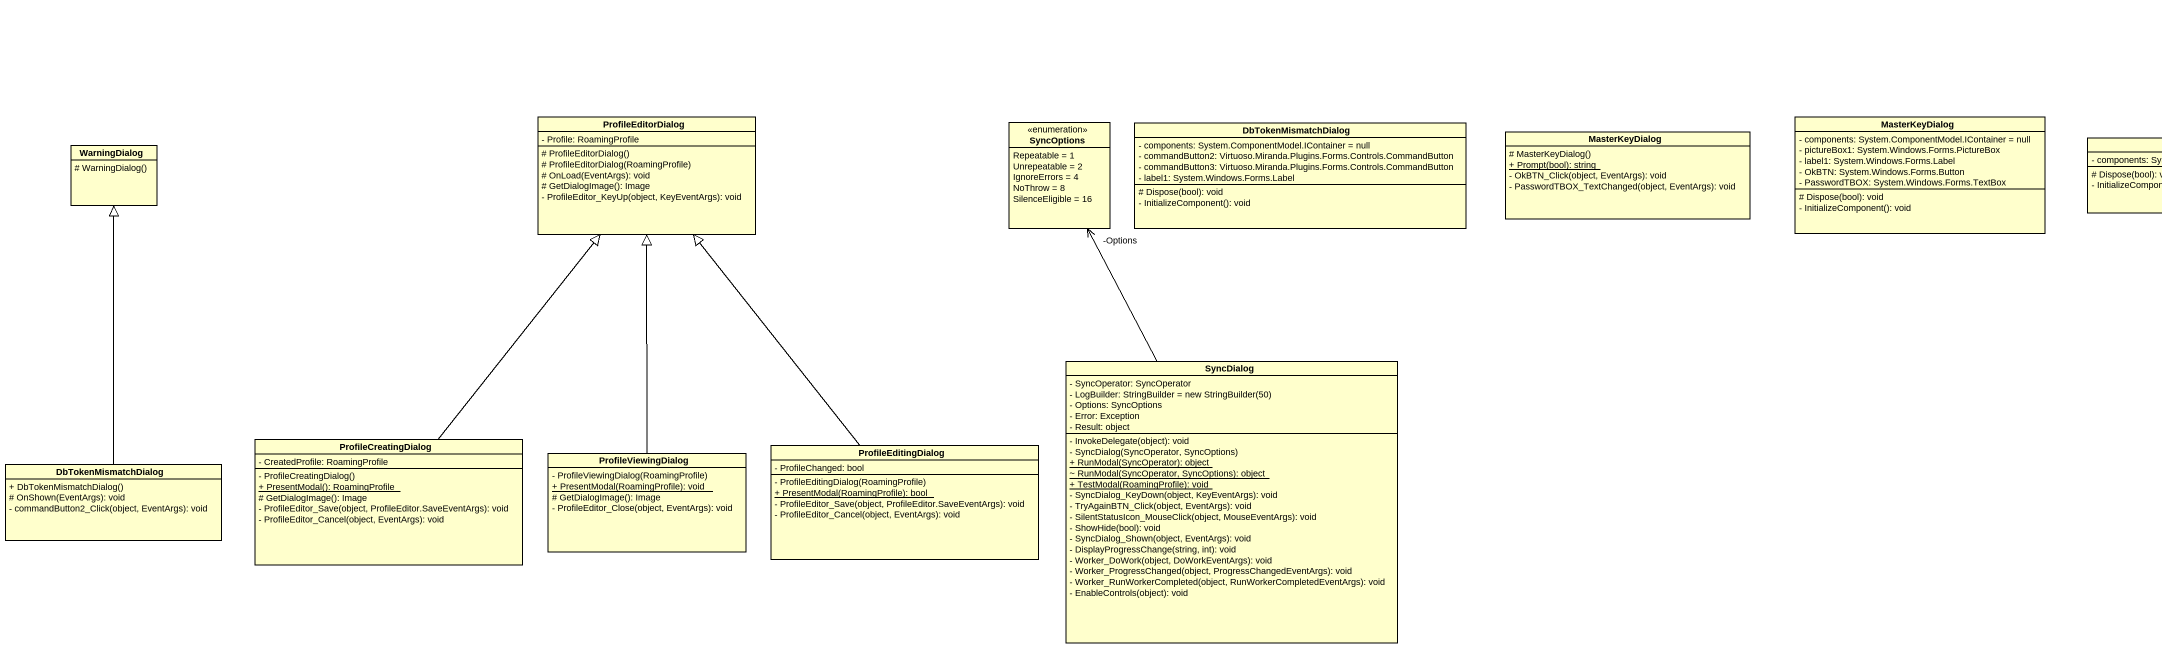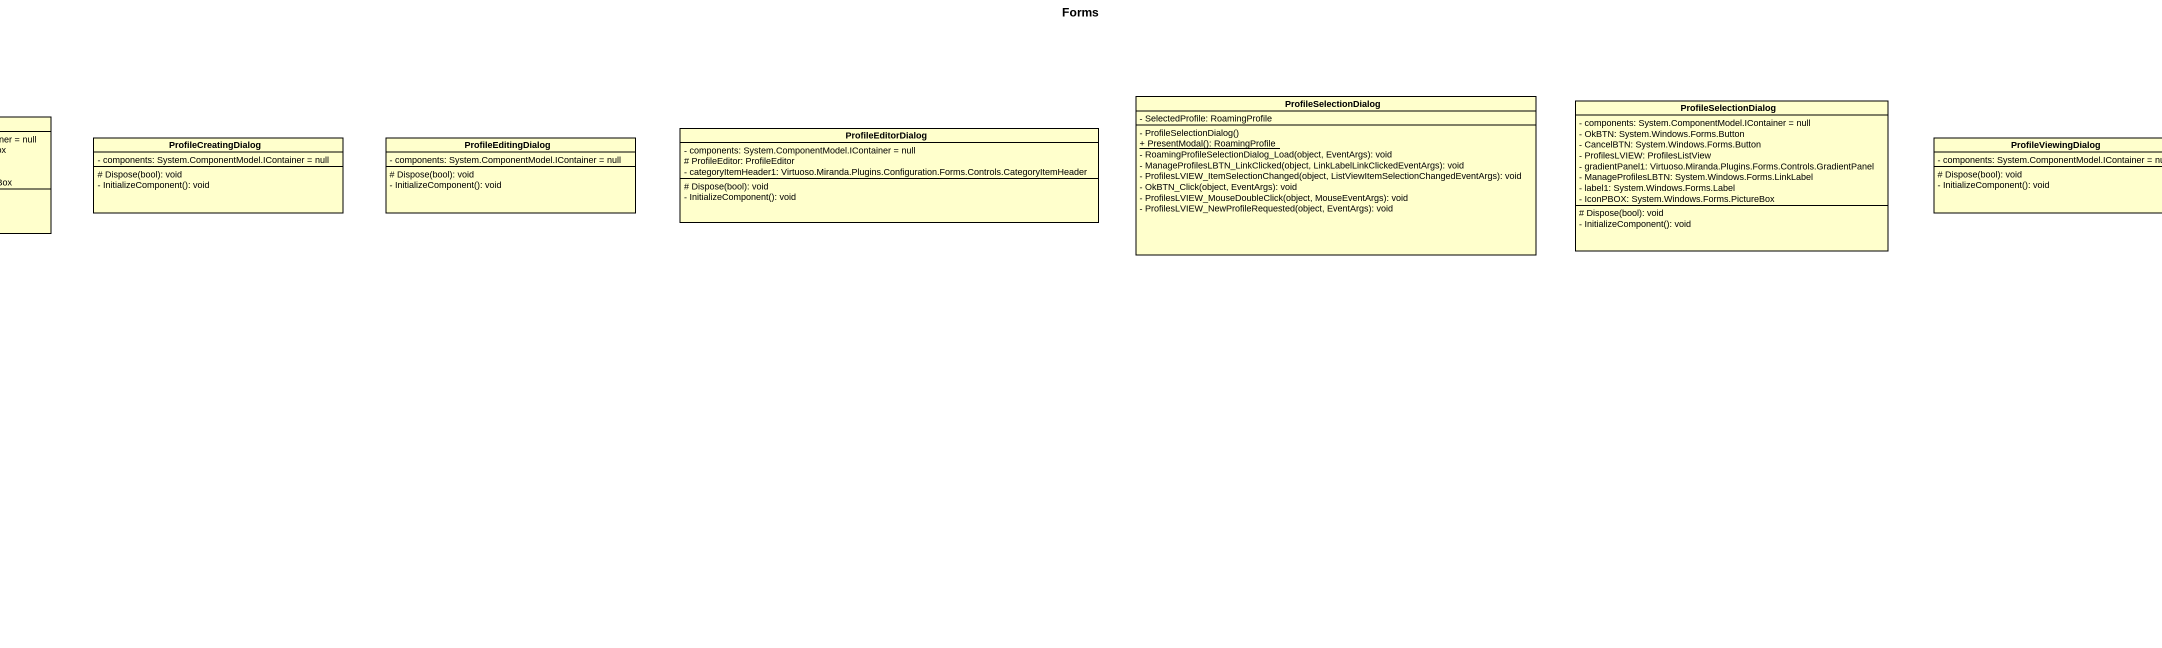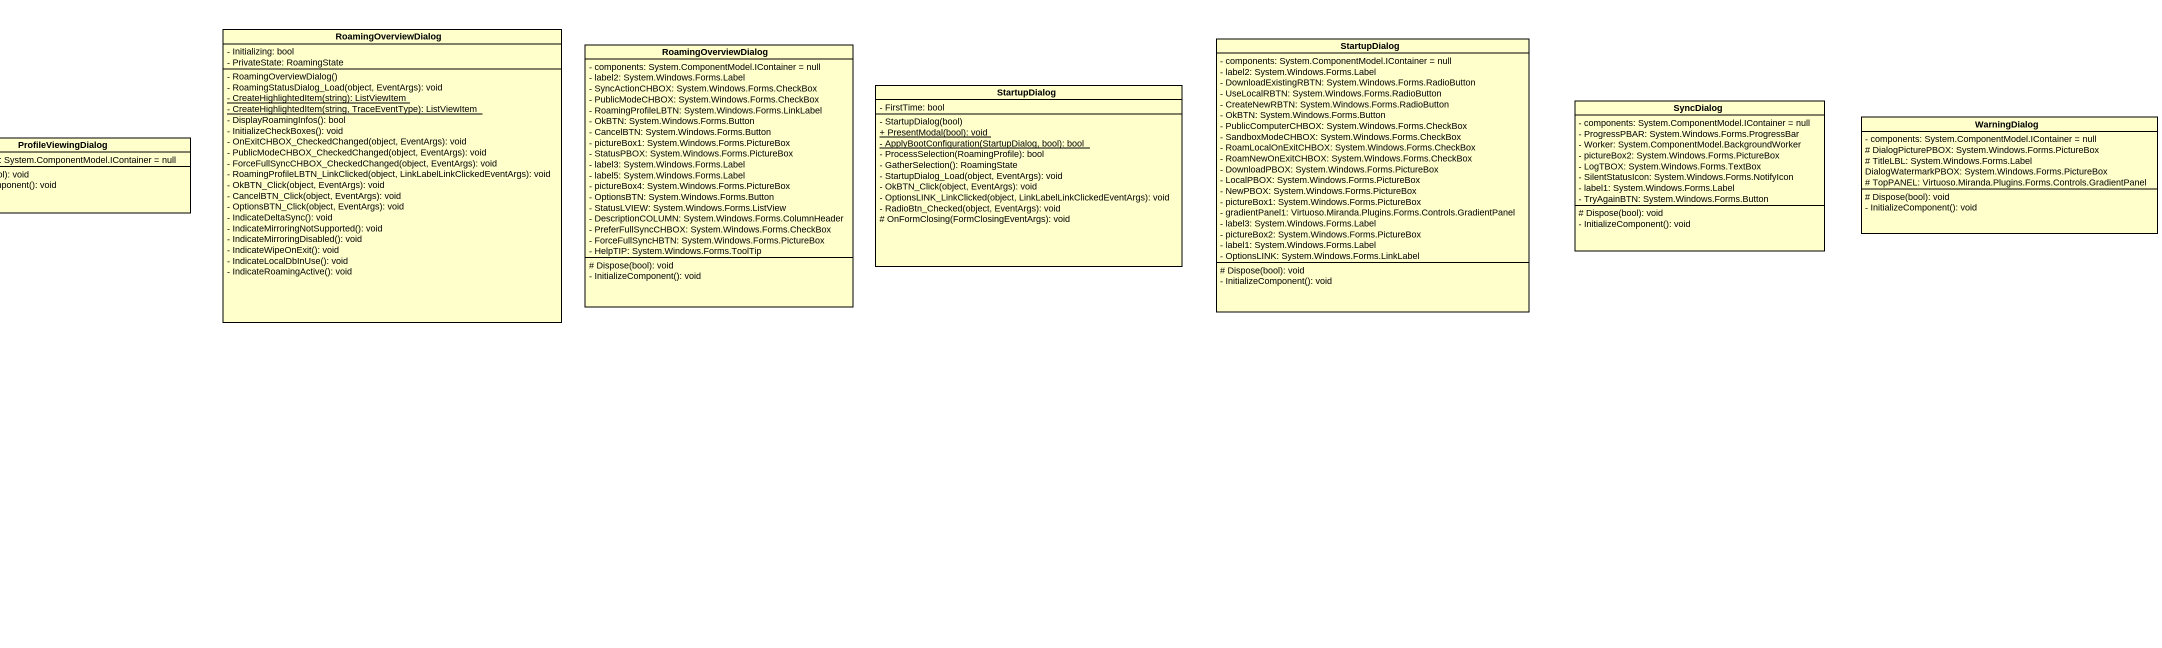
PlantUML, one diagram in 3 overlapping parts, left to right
@startuml
title Forms
hide circle
hide empty members
skinparam classAttributeIconSize 0
class RoamingOverviewDialog {
  - Initializing: bool
  - PrivateState: RoamingState
  - RoamingOverviewDialog()
  - RoamingStatusDialog_Load(object, EventArgs): void
  {static} - CreateHighlightedItem(string): ListViewItem
  {static} - CreateHighlightedItem(string, TraceEventType): ListViewItem
  - DisplayRoamingInfos(): bool
  - InitializeCheckBoxes(): void
  - OnExitCHBOX_CheckedChanged(object, EventArgs): void
  - PublicModeCHBOX_CheckedChanged(object, EventArgs): void
  - ForceFullSyncCHBOX_CheckedChanged(object, EventArgs): void
  - RoamingProfileLBTN_LinkClicked(object, LinkLabelLinkClickedEventArgs): void
  - OkBTN_Click(object, EventArgs): void
  - CancelBTN_Click(object, EventArgs): void
  - OptionsBTN_Click(object, EventArgs): void
  - IndicateDeltaSync(): void
  - IndicateMirroringNotSupported(): void
  - IndicateMirroringDisabled(): void
  - IndicateWipeOnExit(): void
  - IndicateLocalDbInUse(): void
  - IndicateRoamingActive(): void
}
class "RoamingOverviewDialog" as RoamingOverviewDialog_2 {
  - components: System.ComponentModel.IContainer = null
  - label2: System.Windows.Forms.Label
  - SyncActionCHBOX: System.Windows.Forms.CheckBox
  - PublicModeCHBOX: System.Windows.Forms.CheckBox
  - RoamingProfileLBTN: System.Windows.Forms.LinkLabel
  - OkBTN: System.Windows.Forms.Button
  - CancelBTN: System.Windows.Forms.Button
  - pictureBox1: System.Windows.Forms.PictureBox
  - StatusPBOX: System.Windows.Forms.PictureBox
  - label3: System.Windows.Forms.Label
  - label5: System.Windows.Forms.Label
  - pictureBox4: System.Windows.Forms.PictureBox
  - OptionsBTN: System.Windows.Forms.Button
  - StatusLVIEW: System.Windows.Forms.ListView
  - DescriptionCOLUMN: System.Windows.Forms.ColumnHeader
  - PreferFullSyncCHBOX: System.Windows.Forms.CheckBox
  - ForceFullSyncHBTN: System.Windows.Forms.PictureBox
  - HelpTIP: System.Windows.Forms.ToolTip
  # Dispose(bool): void
  - InitializeComponent(): void
}
class StartupDialog {
  - components: System.ComponentModel.IContainer = null
  - label2: System.Windows.Forms.Label
  - DownloadExistingRBTN: System.Windows.Forms.RadioButton
  - UseLocalRBTN: System.Windows.Forms.RadioButton
  - CreateNewRBTN: System.Windows.Forms.RadioButton
  - OkBTN: System.Windows.Forms.Button
  - PublicComputerCHBOX: System.Windows.Forms.CheckBox
  - SandboxModeCHBOX: System.Windows.Forms.CheckBox
  - RoamLocalOnExitCHBOX: System.Windows.Forms.CheckBox
  - RoamNewOnExitCHBOX: System.Windows.Forms.CheckBox
  - DownloadPBOX: System.Windows.Forms.PictureBox
  - LocalPBOX: System.Windows.Forms.PictureBox
  - NewPBOX: System.Windows.Forms.PictureBox
  - pictureBox1: System.Windows.Forms.PictureBox
  - gradientPanel1: Virtuoso.Miranda.Plugins.Forms.Controls.GradientPanel
  - label3: System.Windows.Forms.Label
  - pictureBox2: System.Windows.Forms.PictureBox
  - label1: System.Windows.Forms.Label
  - OptionsLINK: System.Windows.Forms.LinkLabel
  # Dispose(bool): void
  - InitializeComponent(): void
}
class ProfileSelectionDialog {
  - SelectedProfile: RoamingProfile
  - ProfileSelectionDialog()
  {static} + PresentModal(): RoamingProfile
  - RoamingProfileSelectionDialog_Load(object, EventArgs): void
  - ManageProfilesLBTN_LinkClicked(object, LinkLabelLinkClickedEventArgs): void
  - ProfilesLVIEW_ItemSelectionChanged(object, ListViewItemSelectionChangedEventArgs): void
  - OkBTN_Click(object, EventArgs): void
  - ProfilesLVIEW_MouseDoubleClick(object, MouseEventArgs): void
  - ProfilesLVIEW_NewProfileRequested(object, EventArgs): void
}
class "StartupDialog" as StartupDialog_2 {
  - FirstTime: bool
  - StartupDialog(bool)
  {static} + PresentModal(bool): void
  {static} - ApplyBootConfiguration(StartupDialog, bool): bool
  - ProcessSelection(RoamingProfile): bool
  - GatherSelection(): RoamingState
  - StartupDialog_Load(object, EventArgs): void
  - OkBTN_Click(object, EventArgs): void
  - OptionsLINK_LinkClicked(object, LinkLabelLinkClickedEventArgs): void
  - RadioBtn_Checked(object, EventArgs): void
  # OnFormClosing(FormClosingEventArgs): void
}
class ProfileEditorDialog {
  - Profile: RoamingProfile
  # ProfileEditorDialog()
  # ProfileEditorDialog(RoamingProfile)
  # OnLoad(EventArgs): void
  # GetDialogImage(): Image
  - ProfileEditor_KeyUp(object, KeyEventArgs): void
}
enum SyncOptions {
  Repeatable = 1
  Unrepeatable = 2
  IgnoreErrors = 4
  NoThrow = 8
  SilenceEligible = 16
}
class DbTokenMismatchDialog {
  - components: System.ComponentModel.IContainer = null
  - commandButton2: Virtuoso.Miranda.Plugins.Forms.Controls.CommandButton
  - commandButton3: Virtuoso.Miranda.Plugins.Forms.Controls.CommandButton
  - label1: System.Windows.Forms.Label
  # Dispose(bool): void
  - InitializeComponent(): void
}
class MasterKeyDialog {
  # MasterKeyDialog()
  {static} + Prompt(bool): string
  - OkBTN_Click(object, EventArgs): void
  - PasswordTBOX_TextChanged(object, EventArgs): void
}
class "MasterKeyDialog" as MasterKeyDialog_2 {
  - components: System.ComponentModel.IContainer = null
  - pictureBox1: System.Windows.Forms.PictureBox
  - label1: System.Windows.Forms.Label
  - OkBTN: System.Windows.Forms.Button
  - PasswordTBOX: System.Windows.Forms.TextBox
  # Dispose(bool): void
  - InitializeComponent(): void
}
class ProfileCreatingDialog {
  - components: System.ComponentModel.IContainer = null
  # Dispose(bool): void
  - InitializeComponent(): void
}
class ProfileEditingDialog {
  - components: System.ComponentModel.IContainer = null
  # Dispose(bool): void
  - InitializeComponent(): void
}
class "ProfileEditorDialog" as ProfileEditorDialog_2 {
  - components: System.ComponentModel.IContainer = null
  # ProfileEditor: ProfileEditor
  - categoryItemHeader1: Virtuoso.Miranda.Plugins.Configuration.Forms.Controls.CategoryItemHeader
  # Dispose(bool): void
  - InitializeComponent(): void
}
class "ProfileSelectionDialog" as ProfileSelectionDialog_2 {
  - components: System.ComponentModel.IContainer = null
  - OkBTN: System.Windows.Forms.Button
  - CancelBTN: System.Windows.Forms.Button
  - ProfilesLVIEW: ProfilesListView
  - gradientPanel1: Virtuoso.Miranda.Plugins.Forms.Controls.GradientPanel
  - ManageProfilesLBTN: System.Windows.Forms.LinkLabel
  - label1: System.Windows.Forms.Label
  - IconPBOX: System.Windows.Forms.PictureBox
  # Dispose(bool): void
  - InitializeComponent(): void
}
class ProfileViewingDialog {
  - components: System.ComponentModel.IContainer = null
  # Dispose(bool): void
  - InitializeComponent(): void
}
class SyncDialog {
  - components: System.ComponentModel.IContainer = null
  - ProgressPBAR: System.Windows.Forms.ProgressBar
  - Worker: System.ComponentModel.BackgroundWorker
  - pictureBox2: System.Windows.Forms.PictureBox
  - LogTBOX: System.Windows.Forms.TextBox
  - SilentStatusIcon: System.Windows.Forms.NotifyIcon
  - label1: System.Windows.Forms.Label
  - TryAgainBTN: System.Windows.Forms.Button
  # Dispose(bool): void
  - InitializeComponent(): void
}
class WarningDialog {
  - components: System.ComponentModel.IContainer = null
  # DialogPicturePBOX: System.Windows.Forms.PictureBox
  # TitleLBL: System.Windows.Forms.Label
  DialogWatermarkPBOX: System.Windows.Forms.PictureBox
  # TopPANEL: Virtuoso.Miranda.Plugins.Forms.Controls.GradientPanel
  # Dispose(bool): void
  - InitializeComponent(): void
}
class "WarningDialog" as WarningDialog_2 {
  # WarningDialog()
}
class "SyncDialog" as SyncDialog_2 {
  - SyncOperator: SyncOperator
  {field} - LogBuilder: StringBuilder = new StringBuilder(50)
  - Options: SyncOptions
  - Error: Exception
  - Result: object
  - InvokeDelegate(object): void
  - SyncDialog(SyncOperator, SyncOptions)
  {static} + RunModal(SyncOperator): object
  {static} ~ RunModal(SyncOperator, SyncOptions): object
  {static} + TestModal(RoamingProfile): void
  - SyncDialog_KeyDown(object, KeyEventArgs): void
  - TryAgainBTN_Click(object, EventArgs): void
  - SilentStatusIcon_MouseClick(object, MouseEventArgs): void
  - ShowHide(bool): void
  - SyncDialog_Shown(object, EventArgs): void
  - DisplayProgressChange(string, int): void
  - Worker_DoWork(object, DoWorkEventArgs): void
  - Worker_ProgressChanged(object, ProgressChangedEventArgs): void
  - Worker_RunWorkerCompleted(object, RunWorkerCompletedEventArgs): void
  - EnableControls(object): void
}
class "ProfileCreatingDialog" as ProfileCreatingDialog_2 {
  - CreatedProfile: RoamingProfile
  - ProfileCreatingDialog()
  {static} + PresentModal(): RoamingProfile
  # GetDialogImage(): Image
  - ProfileEditor_Save(object, ProfileEditor.SaveEventArgs): void
  - ProfileEditor_Cancel(object, EventArgs): void
}
class "ProfileEditingDialog" as ProfileEditingDialog_2 {
  - ProfileChanged: bool
  - ProfileEditingDialog(RoamingProfile)
  {static} + PresentModal(RoamingProfile): bool
  - ProfileEditor_Save(object, ProfileEditor.SaveEventArgs): void
  - ProfileEditor_Cancel(object, EventArgs): void
}
class "DbTokenMismatchDialog" as DbTokenMismatchDialog_2 {
  + DbTokenMismatchDialog()
  # OnShown(EventArgs): void
  - commandButton2_Click(object, EventArgs): void
}
class "ProfileViewingDialog" as ProfileViewingDialog_2 {
  - ProfileViewingDialog(RoamingProfile)
  {static} + PresentModal(RoamingProfile): void
  # GetDialogImage(): Image
  - ProfileEditor_Close(object, EventArgs): void
}
SyncDialog_2 -up-> "-Options" SyncOptions
ProfileCreatingDialog_2 -up-|> ProfileEditorDialog
ProfileEditingDialog_2 -up-|> ProfileEditorDialog
DbTokenMismatchDialog_2 -up-|> WarningDialog_2
ProfileViewingDialog_2 -up-|> ProfileEditorDialog
@enduml
